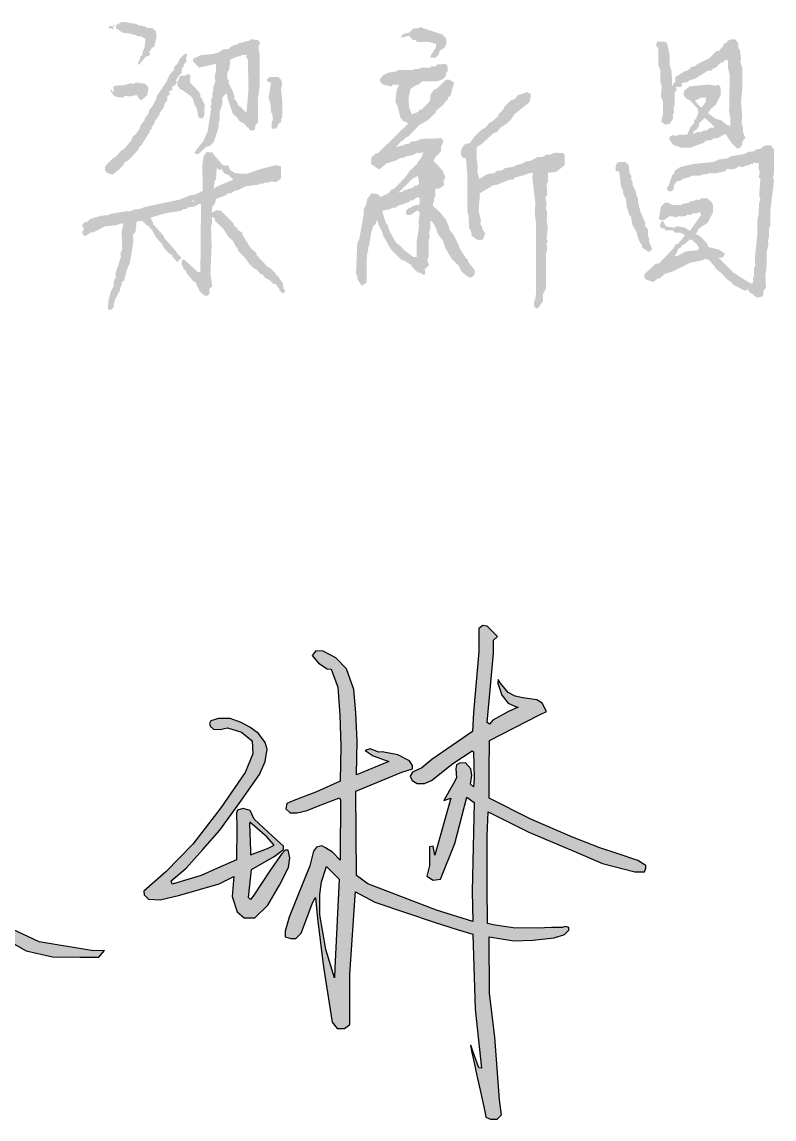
# Model space of a CAD drawing. Extents: x 72637 to 526294, y -245768 to 30884.
# Drawn here: x 133356 to 134205, y -233909 to -232671 of the extents above; entities that cross this region are included whole.
import ezdxf

# ---------------------------------------------------------------- set-up
doc = ezdxf.new("R2010")
doc.units = 0
doc.header["$LTSCALE"] = 10
doc.header["$MEASUREMENT"] = 0
doc.layers.add('00-图签签名_10', color=10, linetype='Continuous')

# ---------------------------------------------------------------- blocks, each defined once
blk = doc.blocks.new('A$C1FFA159E')
at = {"linetype": 'Continuous'}
h = blk.add_hatch(color=256, dxfattribs=at)
h.dxf.hatch_style = 1
h.paths.add_polyline_path([(-1.939, 0.987), (-1.903, 0.987), (-1.795, 0.891), (-1.795, 0.867), (-1.759, 0.831), (-1.783, 0.783), (-2.023, 0.759), (-2.167, 0.675), (-2.251, 0.663), (-2.203, 0.699), (-2.155, 0.819), (-2.131, 0.819), (-2.095, 0.855), (-2.095, 0.879), (-2.047, 0.891)], flags=16)
h.paths.add_polyline_path([(-11.755, 1.659), (-11.731, 1.659)], flags=16)
h.paths.add_polyline_path([(-11.503, 1.731), (-11.491, 1.743), (-11.467, 1.731), (-11.467, 1.707)], flags=16)
h.paths.add_polyline_path([(-7.159, 1.803), (-7.123, 1.779), (-7.123, 1.671), (-7.159, 1.647), (-7.207, 1.647), (-7.231, 1.623), (-7.255, 1.635), (-7.291, 1.599), (-7.327, 1.599), (-7.387, 1.539), (-7.387, 1.479), (-7.363, 1.455), (-7.303, 1.455), (-7.183, 1.539), (-7.159, 1.539), (-7.123, 1.503), (-7.147, 1.335), (-7.135, 1.251), (-7.183, 0.939), (-7.183, 0.651), (-7.243, 0.651), (-7.423, 0.783), (-7.495, 0.867), (-7.579, 0.927), (-7.711, 1.167), (-7.735, 1.263), (-7.771, 1.299), (-7.843, 1.527), (-7.807, 1.551), (-7.711, 1.563), (-7.651, 1.599), (-7.579, 1.599), (-7.543, 1.635), (-7.327, 1.707), (-7.303, 1.743), (-7.279, 1.731)], flags=16)
h.paths.add_polyline_path([(-7.171, 2.199), (-7.159, 2.211), (-7.135, 2.055), (-7.183, 2.019), (-7.219, 2.019), (-7.255, 1.983), (-7.447, 1.923), (-7.459, 1.899), (-7.507, 1.899), (-7.555, 1.863), (-7.267, 2.151)], flags=16)
h.paths.add_polyline_path([(-11.023, 2.343), (-11.011, 2.355), (-10.963, 2.319), (-10.927, 2.343), (-10.879, 2.259), (-10.795, 2.223), (-10.699, 2.139), (-11.011, 2.007), (-11.083, 1.959), (-11.059, 2.115), (-11.035, 2.139)], flags=16)
h.paths.add_polyline_path([(-3.163, 2.463), (-3.175, 2.475), (-3.307, 2.475), (-3.355, 2.427), (-3.367, 2.319), (-3.343, 2.295), (-3.295, 2.295), (-3.259, 2.007), (-3.223, 1.935), (-3.211, 1.839), (-3.163, 1.767), (-3.151, 1.635), (-3.103, 1.467), (-3.067, 1.419), (-3.043, 1.275), (-2.959, 1.131), (-2.935, 1.023), (-2.887, 0.915), (-2.863, 0.903), (-2.851, 0.831), (-2.719, 0.747), (-2.659, 0.807), (-2.719, 0.939), (-2.719, 1.023), (-2.743, 1.047), (-2.743, 1.179), (-2.803, 1.263), (-2.791, 1.299), (-2.887, 1.527), (-2.935, 1.719), (-2.935, 1.791), (-2.959, 1.815), (-2.983, 1.935), (-3.031, 2.019), (-3.043, 2.115), (-3.067, 2.139), (-3.055, 2.187), (-3.091, 2.259), (-3.115, 2.427)])
h.paths.add_polyline_path([(-11.167, 2.655), (-11.179, 2.667), (-11.215, 2.667), (-11.275, 2.583), (-11.299, 2.403), (-11.287, 1.923), (-11.431, 1.851), (-11.527, 1.839), (-11.731, 1.755), (-12.403, 1.611), (-12.499, 1.575), (-12.619, 1.563), (-12.679, 1.527), (-12.787, 1.527), (-13.063, 1.479), (-13.099, 1.455), (-13.243, 1.443), (-13.447, 1.383), (-13.495, 1.335), (-13.567, 1.311), (-13.603, 1.275), (-13.603, 1.239), (-13.579, 1.215), (-13.579, 1.167), (-13.603, 1.143), (-13.591, 1.083), (-13.567, 1.059), (-13.531, 1.059), (-13.447, 1.119), (-13.375, 1.131), (-13.171, 1.239), (-12.943, 1.263), (-12.859, 1.299), (-12.811, 1.287), (-12.847, 1.131), (-12.835, 0.807), (-12.871, 0.723), (-12.859, 0.663), (-12.967, 0.327), (-12.955, 0.279), (-13.003, 0.171), (-13.003, 0.087), (-13.051, -0.009), (-13.099, -0.177), (-13.111, -0.345), (-13.063, -0.369), (-13.003, -0.321), (-13.003, -0.237), (-12.979, -0.225), (-12.979, -0.177), (-12.871, 0.027), (-12.883, 0.039), (-12.847, 0.111), (-12.847, 0.171), (-12.799, 0.195), (-12.751, 0.399), (-12.691, 0.531), (-12.619, 0.951), (-12.631, 1.059), (-12.619, 1.095), (-12.583, 1.119), (-12.559, 1.335), (-12.451, 1.347), (-12.355, 1.251), (-12.307, 1.239), (-12.307, 1.203), (-12.271, 1.179), (-12.175, 1.011), (-12.091, 0.927), (-12.019, 0.807), (-11.923, 0.711), (-11.875, 0.687), (-11.875, 0.663), (-11.779, 0.555), (-11.755, 0.567), (-11.767, 0.591), (-11.743, 0.591), (-11.695, 0.639), (-11.791, 0.723), (-11.791, 0.747), (-12.031, 1.023), (-12.031, 1.047), (-12.247, 1.287), (-12.247, 1.323), (-12.295, 1.407), (-12.007, 1.491), (-11.707, 1.539), (-11.659, 1.575), (-11.599, 1.575), (-11.587, 1.599), (-11.443, 1.623), (-11.359, 1.671), (-11.323, 1.659), (-11.335, 0.363), (-11.383, 0.363), (-11.647, 0.603), (-11.695, 0.591), (-11.695, 0.495), (-11.659, 0.447), (-11.671, 0.435), (-11.611, 0.387), (-11.599, 0.339), (-11.467, 0.183), (-11.431, 0.171), (-11.347, -0.009), (-11.251, -0.093), (-11.191, -0.093), (-11.155, -0.033), (-11.167, 0.039), (-11.107, 0.087), (-11.143, 0.339), (-11.119, 0.855), (-11.131, 1.227), (-11.107, 1.323), (-11.119, 1.395), (-11.107, 1.419), (-11.071, 1.407), (-11.047, 1.335), (-10.891, 1.191), (-10.795, 1.035), (-10.711, 0.963), (-10.651, 0.843), (-10.627, 0.831), (-10.603, 0.759), (-10.471, 0.627), (-10.375, 0.495), (-10.291, 0.423), (-10.267, 0.423), (-10.183, 0.327), (-10.135, 0.315), (-10.099, 0.255), (-10.003, 0.207), (-9.931, 0.135), (-9.895, 0.135), (-9.811, 0.027), (-9.811, 0.003), (-9.739, -0.057), (-9.703, 0.015), (-9.739, 0.039), (-9.751, 0.147), (-9.859, 0.303), (-9.883, 0.303), (-9.883, 0.327), (-9.991, 0.435), (-10.039, 0.459), (-10.255, 0.687), (-10.267, 0.735), (-10.363, 0.819), (-10.531, 1.083), (-10.531, 1.119), (-10.627, 1.179), (-10.627, 1.203), (-10.687, 1.251), (-10.699, 1.299), (-10.939, 1.539), (-11.023, 1.551), (-11.119, 1.503), (-11.107, 1.611), (-11.059, 1.671), (-11.035, 1.767), (-10.843, 1.839), (-10.807, 1.875), (-10.747, 1.875), (-10.675, 1.923), (-10.615, 1.935), (-10.471, 2.007), (-10.207, 2.043), (-10.171, 2.067), (-10.135, 2.055), (-10.111, 2.079), (-10.039, 2.079), (-9.991, 2.103), (-9.895, 2.091), (-9.835, 2.115), (-9.787, 2.163), (-9.787, 2.391), (-9.883, 2.415), (-10.171, 2.343), (-10.447, 2.247), (-10.663, 2.259), (-10.759, 2.319), (-10.807, 2.415), (-10.855, 2.403), (-10.915, 2.427), (-11.119, 2.667)])
h.paths.add_polyline_path([(-0.379, 2.787), (-0.391, 2.799), (-0.511, 2.787), (-0.583, 2.727), (-0.667, 2.715), (-0.715, 2.679), (-0.823, 2.667), (-0.883, 2.631), (-1.159, 2.583), (-1.207, 2.547), (-1.375, 2.523), (-1.495, 2.475), (-1.867, 2.439), (-2.119, 2.379), (-2.227, 2.307), (-2.227, 2.271), (-2.275, 2.223), (-2.347, 2.019), (-2.383, 1.971), (-2.347, 1.911), (-2.299, 1.911), (-2.251, 1.947), (-2.239, 2.031), (-2.191, 2.103), (-2.119, 2.115), (-2.071, 2.151), (-1.939, 2.187), (-1.915, 2.211), (-1.747, 2.211), (-1.663, 2.247), (-1.615, 2.235), (-1.591, 2.259), (-1.447, 2.259), (-1.267, 2.295), (-1.219, 2.343), (-1.147, 2.331), (-1.039, 2.355), (-1.015, 2.391), (-0.907, 2.379), (-0.847, 2.415), (-0.823, 2.403), (-0.763, 2.439), (-0.727, 2.439), (-0.715, 2.463), (-0.607, 2.451), (-0.619, 2.379), (-0.595, 2.259), (-0.619, 2.187), (-0.583, 2.151), (-0.607, 1.839), (-0.583, 1.755), (-0.607, 1.695), (-0.619, 1.467), (-0.643, 1.359), (-0.643, 1.071), (-0.691, 0.615), (-0.679, 0.483), (-0.703, 0.447), (-0.703, 0.303), (-0.727, 0.231), (-0.715, 0.171), (-0.739, 0.147), (-0.775, 0.147), (-1.099, 0.351), (-1.387, 0.639), (-1.315, 0.639), (-1.279, 0.675), (-1.267, 0.723), (-1.387, 0.795), (-1.579, 0.843), (-1.615, 0.927), (-1.747, 1.059), (-1.819, 1.095), (-1.759, 1.203), (-1.591, 1.311), (-1.495, 1.503), (-1.495, 1.659), (-1.519, 1.707), (-1.603, 1.779), (-1.711, 1.779), (-1.771, 1.743), (-1.807, 1.755), (-1.891, 1.719), (-1.927, 1.731), (-1.951, 1.695), (-2.083, 1.671), (-2.107, 1.647), (-2.263, 1.647), (-2.347, 1.695), (-2.419, 1.695), (-2.491, 1.623), (-2.527, 1.419), (-2.527, 1.383), (-2.503, 1.359), (-2.431, 1.359), (-2.335, 1.431), (-2.263, 1.431), (-2.203, 1.407), (-2.167, 1.431), (-2.023, 1.431), (-1.987, 1.467), (-1.927, 1.455), (-1.879, 1.491), (-1.795, 1.491), (-1.759, 1.515), (-1.735, 1.503), (-1.723, 1.455), (-1.927, 1.167), (-1.963, 1.167), (-2.023, 1.215), (-2.155, 1.239), (-2.203, 1.239), (-2.227, 1.215), (-2.395, 1.239), (-2.455, 1.347), (-2.491, 1.323), (-2.515, 1.251), (-2.479, 1.203), (-2.431, 1.203), (-2.407, 1.167), (-2.263, 1.167), (-2.227, 1.119), (-2.119, 1.119), (-2.047, 1.083), (-2.035, 1.059), (-2.167, 0.903), (-2.203, 0.903), (-2.251, 0.819), (-2.527, 0.531), (-2.599, 0.519), (-2.815, 0.315), (-2.803, 0.243), (-2.779, 0.219), (-2.635, 0.171), (-2.551, 0.243), (-2.515, 0.243), (-2.419, 0.327), (-2.263, 0.375), (-1.927, 0.543), (-1.687, 0.591), (-1.663, 0.615), (-1.579, 0.603), (-1.459, 0.471), (-1.447, 0.435), (-1.327, 0.339), (-1.195, 0.195), (-1.171, 0.195), (-1.087, 0.111), (-0.883, 0.003), (-0.859, 0.003), (-0.835, 0.039), (-0.775, -0.045), (-0.727, -0.057), (-0.703, -0.093), (-0.631, -0.129), (-0.547, -0.105), (-0.523, -0.069), (-0.523, 0.003), (-0.475, 0.063), (-0.487, 0.279), (-0.463, 0.495), (-0.463, 0.735), (-0.427, 0.915), (-0.439, 0.951), (-0.415, 1.059), (-0.415, 1.191), (-0.391, 1.263), (-0.391, 1.539), (-0.319, 2.127), (-0.343, 2.175), (-0.319, 2.259), (-0.319, 2.715)])
h.paths.add_polyline_path([(-1.663, 3.315), (-1.639, 3.315), (-1.471, 3.159), (-1.471, 3.135), (-1.555, 3.135), (-1.603, 3.087), (-1.687, 3.075), (-1.711, 3.051), (-1.795, 3.051), (-1.867, 3.015), (-1.867, 3.063), (-1.807, 3.099), (-1.759, 3.171), (-1.759, 3.219)], flags=16)
h.paths.add_polyline_path([(-1.723, 3.711), (-1.627, 3.711), (-1.627, 3.639), (-1.699, 3.531), (-1.735, 3.531), (-1.843, 3.651)], flags=16)
h.paths.add_polyline_path([(-5.035, 3.807), (-5.047, 3.819), (-5.239, 3.759), (-5.311, 3.675), (-5.371, 3.663), (-5.503, 3.531), (-5.503, 3.507), (-5.611, 3.387), (-5.611, 3.363), (-5.743, 3.243), (-5.767, 3.243), (-5.863, 3.135), (-5.947, 3.087), (-6.079, 2.955), (-6.163, 2.835), (-6.247, 2.823), (-6.295, 2.775), (-6.331, 2.691), (-6.331, 2.607), (-6.295, 2.559), (-6.235, 2.547), (-6.211, 2.235), (-6.211, 1.539), (-6.187, 1.443), (-6.175, 1.203), (-6.139, 1.155), (-6.127, 1.059), (-6.007, 0.975), (-5.911, 0.987), (-5.863, 1.107), (-5.923, 1.191), (-5.923, 1.227), (-5.959, 1.287), (-5.947, 1.347), (-5.995, 1.539), (-5.971, 1.791), (-5.971, 1.875), (-5.707, 2.031), (-5.659, 2.031), (-5.395, 2.139), (-5.335, 2.139), (-5.299, 2.175), (-5.131, 2.223), (-5.119, 2.211), (-5.095, 2.235), (-4.975, 2.271), (-4.951, 2.259), (-4.963, 2.175), (-4.903, 1.695), (-4.915, 1.491), (-4.891, 1.299), (-4.891, -0.045), (-4.903, -0.153), (-4.927, -0.201), (-4.927, -0.297), (-4.891, -0.333), (-4.855, -0.333), (-4.759, -0.201), (-4.759, -0.069), (-4.699, 0.051), (-4.699, 0.711), (-4.675, 0.795), (-4.687, 0.915), (-4.663, 0.939), (-4.687, 1.011), (-4.663, 1.239), (-4.687, 1.323), (-4.675, 1.491), (-4.699, 1.587), (-4.687, 1.695), (-4.711, 1.791), (-4.675, 1.839), (-4.687, 2.055), (-4.663, 2.091), (-4.663, 2.271), (-4.507, 2.283), (-4.339, 2.415), (-4.339, 2.607), (-4.363, 2.643), (-4.531, 2.655), (-4.615, 2.619), (-4.687, 2.619), (-4.771, 2.571), (-4.867, 2.571), (-4.987, 2.499), (-5.083, 2.487), (-5.167, 2.439), (-5.275, 2.415), (-5.299, 2.391), (-5.491, 2.355), (-5.563, 2.307), (-5.635, 2.307), (-5.695, 2.259), (-5.815, 2.247), (-5.983, 2.151), (-6.019, 2.295), (-6.007, 2.379), (-6.031, 2.547), (-6.031, 2.763), (-5.947, 2.811), (-5.707, 3.027), (-5.635, 3.051), (-5.587, 3.123), (-5.443, 3.219), (-5.371, 3.291), (-5.311, 3.387), (-5.011, 3.627), (-4.987, 3.771)])
h.paths.add_polyline_path([(-12.499, 3.987), (-12.511, 3.999), (-12.583, 3.999), (-12.619, 3.975), (-12.679, 3.987), (-12.787, 3.951), (-12.979, 3.939), (-13.015, 3.903), (-12.991, 3.843), (-13.015, 3.819), (-13.039, 3.867), (-13.063, 3.843), (-13.003, 3.759), (-12.943, 3.723), (-12.823, 3.711), (-12.775, 3.747), (-12.703, 3.735), (-12.559, 3.759), (-12.499, 3.675), (-12.463, 3.663), (-12.355, 3.759), (-12.331, 3.891), (-12.367, 3.951), (-12.415, 3.987)], flags=17)
h.paths.add_polyline_path([(-9.823, 4.095), (-9.835, 4.107), (-10.003, 4.107), (-10.063, 4.059), (-10.051, 4.023), (-9.979, 3.999), (-10.027, 3.711), (-9.991, 3.603), (-9.979, 3.435), (-9.955, 3.411), (-9.943, 3.291), (-9.967, 3.231), (-9.967, 3.135), (-9.943, 3.111), (-9.871, 3.123), (-9.835, 3.207), (-9.775, 3.255), (-9.787, 3.291), (-9.763, 3.339), (-9.763, 3.663), (-9.787, 3.867), (-9.763, 3.987), (-9.775, 4.035)])
h.paths.add_polyline_path([(-11.551, 4.155), (-11.563, 4.167), (-11.635, 4.131), (-11.719, 4.131), (-11.779, 4.011), (-11.779, 3.951), (-11.719, 3.867), (-11.695, 3.867), (-11.527, 3.747), (-11.479, 3.687), (-11.443, 3.567), (-11.407, 3.519), (-11.371, 3.339), (-11.347, 3.315), (-11.287, 3.315), (-11.263, 3.363), (-11.251, 3.579), (-11.299, 3.663), (-11.299, 3.699), (-11.335, 3.723), (-11.335, 3.771), (-11.371, 3.831), (-11.539, 4.011), (-11.527, 4.131)])
h.paths.add_polyline_path([(-6.619, 4.347), (-6.631, 4.359), (-6.787, 4.347), (-6.823, 4.311), (-6.907, 4.311), (-6.919, 4.287), (-7.087, 4.287), (-7.135, 4.263), (-7.219, 4.263), (-7.255, 4.239), (-7.543, 4.239), (-7.567, 4.215), (-7.723, 4.191), (-7.843, 4.131), (-7.855, 4.095), (-7.891, 4.071), (-7.879, 4.011), (-7.831, 3.963), (-7.687, 3.927), (-7.663, 3.927), (-7.639, 3.963), (-7.519, 3.963), (-7.567, 3.843), (-7.591, 3.639), (-7.555, 3.567), (-7.495, 3.327), (-7.447, 3.267), (-7.363, 3.231), (-7.351, 3.207), (-7.927, 2.643), (-7.963, 2.643), (-8.047, 2.571), (-8.059, 2.439), (-7.903, 2.331), (-7.759, 2.451), (-7.591, 2.499), (-7.483, 2.559), (-7.447, 2.547), (-7.423, 2.571), (-7.231, 2.619), (-7.171, 2.655), (-7.111, 2.643), (-7.051, 2.667), (-7.099, 2.547), (-7.171, 2.463), (-7.171, 2.439), (-7.315, 2.307), (-7.387, 2.199), (-7.603, 1.971), (-7.663, 1.947), (-7.723, 1.875), (-7.879, 1.803), (-7.939, 1.863), (-8.047, 1.875), (-8.131, 1.767), (-8.155, 1.647), (-8.203, 1.563), (-8.203, 1.443), (-8.287, 0.987), (-8.323, 0.915), (-8.347, 0.327), (-8.323, 0.303), (-8.323, 0.231), (-8.239, 0.099), (-8.143, 0.159), (-8.143, 0.567), (-8.131, 0.735), (-8.107, 0.759), (-8.119, 0.819), (-8.095, 0.879), (-8.047, 1.155), (-8.011, 1.251), (-7.963, 1.287), (-7.951, 1.347), (-7.927, 1.347), (-7.915, 1.275), (-7.831, 1.107), (-7.831, 1.071), (-7.675, 0.795), (-7.471, 0.591), (-7.435, 0.591), (-7.279, 0.495), (-7.279, 0.471), (-7.159, 0.351), (-7.111, 0.351), (-7.075, 0.315), (-7.039, 0.315), (-7.015, 0.339), (-7.027, 0.423), (-6.943, 0.495), (-6.979, 0.591), (-6.955, 0.651), (-6.955, 0.975), (-6.931, 1.047), (-6.943, 1.107), (-6.919, 1.215), (-6.919, 1.335), (-6.895, 1.347), (-6.811, 1.203), (-6.775, 1.095), (-6.679, 0.963), (-6.631, 0.819), (-6.499, 0.603), (-6.367, 0.471), (-6.331, 0.387), (-6.259, 0.315), (-6.163, 0.255), (-6.115, 0.267), (-6.067, 0.315), (-6.067, 0.399), (-6.199, 0.567), (-6.199, 0.603), (-6.223, 0.615), (-6.367, 0.831), (-6.367, 0.867), (-6.475, 1.083), (-6.547, 1.167), (-6.571, 1.263), (-6.631, 1.383), (-6.727, 1.503), (-6.871, 1.635), (-6.871, 1.695), (-6.847, 1.707), (-6.847, 1.779), (-6.823, 1.827), (-6.823, 1.959), (-6.739, 1.971), (-6.655, 2.031), (-6.667, 2.103), (-6.631, 2.187), (-6.691, 2.319), (-6.859, 2.499), (-6.823, 2.571), (-6.715, 2.679), (-6.715, 2.763), (-6.679, 2.847), (-6.679, 2.895), (-6.703, 2.931), (-7.087, 2.919), (-7.219, 2.871), (-7.279, 2.871), (-7.339, 2.823), (-7.399, 2.823), (-7.423, 2.799), (-7.579, 2.763), (-7.471, 2.883), (-7.447, 2.883), (-7.375, 2.955), (-7.351, 2.955), (-7.135, 3.183), (-6.967, 3.279), (-6.811, 3.435), (-6.811, 3.459), (-6.679, 3.567), (-6.583, 3.687), (-6.583, 3.711), (-6.535, 3.747), (-6.463, 3.999), (-6.559, 4.059), (-6.619, 4.059), (-6.787, 3.891), (-6.859, 3.855), (-6.919, 3.759), (-6.919, 3.687), (-6.943, 3.627), (-7.087, 3.483), (-7.123, 3.483), (-7.159, 3.435), (-7.279, 3.387), (-7.327, 3.531), (-7.339, 3.687), (-7.303, 3.879), (-7.171, 3.963), (-7.159, 3.951), (-7.075, 4.023), (-6.787, 4.023), (-6.667, 4.071), (-6.619, 4.131), (-6.619, 4.179), (-6.583, 4.227), (-6.595, 4.335)])
h.paths.add_polyline_path([(-10.543, 4.527), (-10.447, 4.527), (-10.459, 4.491), (-10.423, 4.443), (-10.411, 3.867), (-10.447, 3.447), (-10.471, 3.435), (-10.555, 3.531), (-10.603, 3.555), (-10.639, 3.639), (-10.687, 3.687), (-10.675, 3.711), (-10.711, 3.831), (-10.795, 3.999), (-10.783, 4.035), (-10.819, 4.071), (-10.819, 4.191), (-10.783, 4.251), (-10.759, 4.443), (-10.615, 4.503), (-10.567, 4.503)], flags=16)
h.paths.add_polyline_path([(-11.587, 4.539), (-11.599, 4.551), (-11.635, 4.551), (-11.731, 4.455), (-11.767, 4.371), (-11.839, 4.299), (-11.839, 4.251), (-11.923, 4.155), (-11.983, 4.023), (-12.175, 3.735), (-12.175, 3.699), (-12.259, 3.543), (-12.319, 3.471), (-12.331, 3.411), (-12.403, 3.315), (-12.403, 3.279), (-12.475, 3.195), (-12.511, 3.099), (-12.571, 3.015), (-12.631, 2.967), (-12.667, 2.883), (-12.799, 2.727), (-12.847, 2.703), (-12.967, 2.571), (-13.015, 2.547), (-13.135, 2.427), (-13.171, 2.367), (-13.159, 2.307), (-13.111, 2.259), (-13.015, 2.235), (-12.871, 2.355), (-12.799, 2.427), (-12.799, 2.463), (-12.715, 2.511), (-12.523, 2.715), (-12.511, 2.763), (-12.475, 2.787), (-12.295, 3.075), (-12.307, 3.087), (-12.271, 3.111), (-12.271, 3.147), (-12.223, 3.207), (-12.211, 3.255), (-12.115, 3.387), (-12.115, 3.423), (-12.055, 3.495), (-12.019, 3.567), (-12.031, 3.579), (-11.971, 3.663), (-11.971, 3.735), (-11.923, 3.771), (-11.935, 3.831), (-11.863, 3.867), (-11.887, 3.891), (-11.863, 3.939), (-11.827, 3.939), (-11.791, 3.999), (-11.803, 4.047), (-11.731, 4.155), (-11.695, 4.179), (-11.695, 4.263), (-11.647, 4.323), (-11.659, 4.347), (-11.599, 4.407), (-11.611, 4.467)])
h.paths.add_polyline_path([(-1.051, 4.815), (-1.063, 4.827), (-1.147, 4.827), (-1.207, 4.803), (-1.243, 4.755), (-1.279, 4.755), (-1.303, 4.695), (-1.387, 4.599), (-1.423, 4.611), (-1.567, 4.467), (-1.807, 4.347), (-1.843, 4.311), (-1.903, 4.299), (-1.987, 4.227), (-2.023, 4.227), (-2.215, 4.107), (-2.215, 4.011), (-2.251, 3.987), (-2.275, 3.915), (-2.287, 4.215), (-2.323, 4.335), (-2.323, 4.527), (-2.371, 4.743), (-2.395, 4.779), (-2.563, 4.791), (-2.587, 4.719), (-2.539, 4.647), (-2.539, 4.323), (-2.503, 4.239), (-2.503, 4.011), (-2.479, 3.927), (-2.491, 3.735), (-2.455, 3.639), (-2.455, 3.387), (-2.491, 3.243), (-2.455, 3.231), (-2.431, 3.195), (-2.323, 3.207), (-2.263, 3.303), (-2.263, 3.387), (-2.239, 3.423), (-2.251, 3.531), (-2.227, 3.555), (-2.227, 3.819), (-2.191, 3.855), (-2.203, 3.915), (-2.107, 3.915), (-2.083, 3.951), (-2.095, 3.987), (-1.975, 4.011), (-1.939, 4.047), (-1.843, 4.071), (-1.591, 4.227), (-1.531, 4.227), (-1.483, 4.275), (-1.435, 4.287), (-1.363, 4.371), (-1.315, 4.383), (-1.243, 4.443), (-1.207, 4.419), (-1.207, 4.287), (-1.171, 4.143), (-1.183, 3.447), (-1.159, 3.315), (-1.159, 3.171), (-1.219, 3.183), (-1.339, 3.279), (-1.435, 3.303), (-1.591, 3.411), (-1.531, 3.495), (-1.435, 3.579), (-1.339, 3.771), (-1.351, 3.915), (-1.399, 3.963), (-1.423, 3.939), (-1.591, 3.963), (-1.939, 3.927), (-2.047, 3.843), (-2.059, 3.759), (-1.999, 3.687), (-1.939, 3.663), (-1.795, 3.507), (-1.771, 3.423), (-1.819, 3.303), (-1.855, 3.267), (-1.855, 3.219), (-1.927, 3.147), (-1.987, 3.003), (-2.155, 3.003), (-2.179, 2.979), (-2.275, 2.991), (-2.335, 2.943), (-2.323, 2.895), (-2.251, 2.799), (-2.095, 2.751), (-1.927, 2.751), (-1.663, 2.847), (-1.639, 2.883), (-1.519, 2.895), (-1.483, 2.931), (-1.411, 2.931), (-1.255, 3.015), (-1.123, 2.823), (-1.039, 2.739), (-0.991, 2.739), (-0.943, 2.787), (-0.919, 2.883), (-0.871, 2.931), (-0.919, 3.063), (-0.919, 3.147), (-0.943, 3.207), (-0.931, 3.351), (-0.955, 3.639), (-0.931, 3.867), (-0.931, 4.287), (-0.967, 4.395), (-0.955, 4.467), (-0.979, 4.635), (-1.003, 4.659), (-1.003, 4.743)])
h.paths.add_polyline_path([(-10.327, 4.827), (-10.351, 4.839), (-10.399, 4.803), (-10.603, 4.755), (-10.627, 4.731), (-10.723, 4.707), (-10.795, 4.647), (-10.903, 4.635), (-11.011, 4.563), (-11.035, 4.575), (-11.071, 4.551), (-11.323, 4.527), (-11.479, 4.455), (-11.479, 4.407), (-11.359, 4.287), (-11.035, 4.359), (-11.035, 4.227), (-11.059, 4.119), (-11.047, 4.023), (-11.095, 3.891), (-11.083, 3.867), (-11.107, 3.795), (-11.107, 3.711), (-11.131, 3.675), (-11.119, 3.579), (-11.143, 3.555), (-11.131, 3.495), (-11.191, 3.075), (-11.275, 2.883), (-11.443, 2.667), (-11.431, 2.631), (-11.371, 2.631), (-11.227, 2.763), (-11.143, 2.787), (-11.071, 2.871), (-10.987, 3.135), (-10.987, 3.243), (-10.963, 3.267), (-10.963, 3.447), (-10.915, 3.579), (-10.915, 3.711), (-10.831, 3.795), (-10.807, 3.675), (-10.711, 3.399), (-10.615, 3.315), (-10.615, 3.291), (-10.543, 3.231), (-10.519, 3.231), (-10.363, 3.075), (-10.291, 3.087), (-10.279, 3.183), (-10.231, 3.231), (-10.231, 3.663), (-10.195, 3.963), (-10.195, 4.539), (-10.219, 4.623), (-10.219, 4.707), (-10.195, 4.731), (-10.195, 4.779), (-10.231, 4.815)])
h.paths.add_polyline_path([(-12.151, 4.911), (-12.163, 4.923), (-12.163, 4.899)])
h.paths.add_polyline_path([(-7.087, 5.055), (-7.099, 5.067), (-7.159, 5.043), (-7.243, 5.043), (-7.327, 4.959), (-7.435, 4.935), (-7.483, 4.887), (-7.471, 4.863), (-7.327, 4.899), (-7.255, 4.815), (-7.207, 4.815), (-7.171, 4.779), (-6.943, 4.779), (-6.811, 4.743), (-6.811, 4.683), (-6.907, 4.527), (-6.919, 4.479), (-6.823, 4.479), (-6.763, 4.527), (-6.739, 4.611), (-6.631, 4.683), (-6.607, 4.779), (-6.619, 4.851), (-6.691, 4.923)])
h.paths.add_polyline_path([(-13.039, 5.079), (-13.063, 5.091), (-13.099, 5.067), (-13.099, 5.043), (-13.051, 5.043), (-13.015, 5.019), (-13.003, 5.067)])
h.paths.add_polyline_path([(-12.979, 5.103), (-12.991, 5.115), (-13.015, 5.091), (-13.003, 5.067)])
h.paths.add_polyline_path([(-12.751, 5.151), (-12.763, 5.163), (-12.847, 5.163), (-12.955, 5.103), (-12.955, 5.043), (-12.835, 4.959), (-12.655, 4.935), (-12.619, 4.911), (-12.595, 4.923), (-12.535, 4.887), (-12.475, 4.887), (-12.391, 4.839), (-12.403, 4.695), (-12.451, 4.551), (-12.439, 4.539), (-12.487, 4.503), (-12.487, 4.467), (-12.535, 4.371), (-12.523, 4.335), (-12.379, 4.503), (-12.343, 4.503), (-12.295, 4.539), (-12.319, 4.587), (-12.259, 4.671), (-12.223, 4.683), (-12.175, 4.887), (-12.187, 4.983), (-12.247, 5.043), (-12.379, 5.055), (-12.403, 5.079), (-12.535, 5.103), (-12.559, 5.127)])
blk = doc.blocks.new('gl')
h = blk.add_hatch(color=256)
h.dxf.hatch_style = 1
h.paths.add_polyline_path([(-0.9, -1.5), (10.1, -8.2), (29.3, -8.2), (52.3, 7.7), (103.4, 36.9), (154.9, 61.3), (219.1, 91.6), (156.7, 9.2), (121, -38), (94.3, -91.7), (53.4, -191.1), (38.7, -226.8), (1.1, -256.7), (-5.6, -262.1), (-5.6, -268.8), (0.6, -271.5), (8.1, -271.5), (29, -254.8), (76.2, -224.4), (168.9, -169.6), (199, -158.3), (196.6, -258.1), (193.3, -333.8), (201.6, -341.3), (209, -341.3), (212.8, -332.4), (210.9, -295.8), (212.8, -258.6), (212.8, -152.5), (228.3, -143.4), (261.4, -131.4), (278.8, -127.2), (285.3, -126.7), (288.7, -122.7), (285, -115.3), (277.8, -112.7), (270.7, -113.7), (258.8, -116.9), (213.4, -135.2), (216.9, 19.3), (214, 42.8), (211, 47.7), (205.4, 49.8), (201.7, 49.8), (227.4, 79.4), (247.3, 95.1), (270, 112.9), (284.7, 120), (290, 122.6), (287.2, 128.4), (280.1, 133.1), (273.5, 133.1), (266.7, 127.9), (237.2, 112.5), (200.6, 96.7), (129.8, 64.9), (93, 46.5), (58.6, 26.8), (39.5, 15.3), (29.1, 9), (18.2, 3.6), (10.3, 1.5), (4.1, 2.2), (0, 0)])
h.paths.add_polyline_path([(108.4, -140.6), (112.4, -147.8), (120.3, -149.9), (125.9, -149.1), (145.4, -137.9), (166.6, -128.1), (169.2, -123.3), (164.4, -117.3), (158.5, -115.3), (135.2, -123.9), (118.1, -135.1), (113.8, -137.9)], flags=0)
h.paths.add_polyline_path([(118.9, -91.9), (124.7, -95.3), (133.3, -95.3), (140.8, -89.2), (147, -86.6), (150.2, -86.6), (145.2, -98.2), (141.5, -106.9), (144.5, -108.2), (156.6, -102.2), (161.1, -94.6), (169.9, -79.7), (160.6, -71.5), (139.6, -74.5), (120.4, -85.1)], flags=0)
h.paths.add_polyline_path([(200.8, 46.4), (188.9, 30.9), (155.8, -12.4), (137.5, -40.9), (121.1, -71.1), (78, -176.7), (59.8, -215.8), (104.1, -189.1), (155.8, -161.9), (198.6, -141.5), (199.4, -51.1), (199.9, 8.7), (200.5, 41.6), (200.5, 46)], flags=16)
h = blk.add_hatch(color=256)
h.dxf.hatch_style = 1
h.paths.add_polyline_path([(718.2, -146.8), (729.5, -158), (731.6, -160.2), (727.2, -256.1), (726.7, -266.4), (717.3, -235.9), (710.8, -198.5), (710.8, -176.9), (712.7, -163.2)], flags=16)
h.paths.add_polyline_path([(675.6, -78.9), (674.4, -84.5), (679, -88.8), (686.5, -88.8), (697.2, -86.6), (709.5, -81.6), (732.1, -72.7), (733.2, -75.5), (732.9, -135.6), (732.9, -139.9), (724.4, -131.4), (717.1, -126.5), (712.9, -124.5), (707.2, -125.8), (704.2, -130.1), (700, -145.8), (685.9, -181.3), (678.1, -201.2), (673.8, -216.2), (673.8, -222.1), (679.6, -224), (685.2, -224), (690.8, -218.3), (695.8, -205.1), (703.1, -185.7), (706.2, -180.1), (708.4, -202.7), (714.2, -249), (715.8, -261.6), (724, -313.9), (729.6, -320.9), (737.3, -320.9), (743.2, -316.3), (743.2, -262.8), (749, -177.8), (749.3, -174), (769.9, -185), (804, -196.4), (833.9, -206.4), (859.5, -214.8), (875.5, -219.3), (877.9, -299.9), (884.7, -363.5), (881.9, -363), (875.5, -345.2), (873.1, -338.7), (872.9, -339.1), (874.5, -346.7), (876.5, -355.8), (879.8, -371.3), (884, -390.4), (888.3, -410.1), (889.5, -416), (894.6, -418.1), (901.7, -418.1), (906.4, -413.4), (904.1, -397.4), (899.1, -330), (893.2, -282.9), (892.9, -222.4), (919.4, -226.6), (939.8, -226), (963, -223.4), (974.1, -219.8), (978.6, -215), (978.6, -212.1), (975.1, -211.1), (971.4, -212.1), (959.9, -212.1), (945.1, -212.9), (918.8, -212.5), (899.3, -209.7), (891.3, -207.8), (890.9, -167.3), (890.9, -113.6), (892, -87.8), (935.8, -109.7), (984.1, -130.3), (1015, -143.4), (1049.5, -152.2), (1060, -152.2), (1061.5, -148.3), (1061.5, -145.6), (1058.7, -143.8), (1052.9, -140.2), (1031.7, -133), (1012, -126.4), (982.5, -115.1), (937.9, -95.7), (892.9, -73.2), (892.9, -43.9), (893.5, -11.2), (947.1, 16.4), (954.6, 19.8), (950, 29.1), (944.4, 32.5), (929.1, 34.5), (921.1, 36.5), (913.5, 40.5), (904.8, 50.9), (902.5, 54.4), (902.3, 50.3), (906.6, 37.5), (913.5, 28.9), (921.4, 25.4), (924.3, 24.7), (913.7, 19.9), (896.8, 10.8), (893.3, 6.5), (891, 8.2), (894.2, 43.4), (897.5, 82.7), (897.8, 96.6), (901.8, 100.7), (891, 111.7), (886.1, 112.5), (882, 109.1), (881.9, 84.6), (876.1, 19), (875, -1.4), (831.3, -31.6), (820.7, -40.5), (810.7, -45.3), (808.2, -49.6), (810.3, -54.2), (815.4, -57.3), (823.3, -57.4), (831, -54.1), (854.1, -35.9), (874.6, -22.4), (876, -23.4), (876.7, -52.1), (876.3, -61.1), (872.8, -58.1), (874.4, -48.5), (873.2, -41.7), (867.4, -35.2), (861.5, -35.5), (857.7, -37.5), (857.2, -41.8), (857.8, -51.3), (854.8, -57.4), (844.3, -75.6), (851.6, -73.1), (834.5, -134.4), (832.7, -124.9), (828.8, -125.4), (828.8, -145.4), (826.1, -157.1), (832.7, -161.2), (840.7, -160.3), (856, -121.9), (868.8, -72.1), (876.9, -77.7), (874.6, -173.5), (875.6, -205.9), (836.5, -193.5), (762.5, -165.3), (750.5, -156.3), (749.6, -65.7), (799, -45.1), (810.5, -41.6), (810.5, -38.2), (807.3, -33.1), (794.7, -26.5), (777.9, -23.5), (774.2, -23.7), (765.2, -20.3), (759.5, -22), (768.2, -27.7), (785.1, -33.7), (750.3, -48), (750.9, -11.7), (749.5, 18.4), (747.6, 43.7), (739.7, 66), (728.3, 77.7), (714.4, 84.8), (706.5, 85.2), (702.7, 80.1), (709.5, 71.9), (718.9, 66), (723, 65.3), (730.4, 46.3), (732.4, 16), (733.6, -17.4), (732.7, -54.9), (707.3, -66.3), (684.7, -75.1)])
h = blk.add_hatch(color=256)
h.dxf.hatch_style = 1
h.paths.add_polyline_path([(246.1, -83.7), (239.2, -76.8), (230.6, -72.9), (222.7, -76.4), (222.7, -81.6), (229.8, -91.2), (234.7, -107.4), (244.3, -118.4), (255, -118.4), (258.8, -116.9), (257.5, -107.7), (258.6, -89.9), (264.8, -59.5), (275.5, -30.5), (289.7, -4), (297.7, 9.2), (301.4, -69), (298.8, -106.6), (293.1, -142.1), (274.3, -199.3), (252.8, -243.4), (242.9, -263.7), (239.3, -257.4), (239.3, -248.3), (236.3, -248.3), (229.1, -265.8), (224.1, -279.6), (226.7, -286.5), (232.8, -288.2), (240.9, -286.9), (262.6, -258.8), (281.8, -222.9), (291.8, -196.1), (302.7, -163.5), (335.1, -193.8), (360.8, -217.9), (395.2, -237.2), (423.3, -243.7), (453, -244), (473.2, -244), (479.3, -236.9), (467.4, -237.2), (409, -227.7), (380.7, -214.4), (346.9, -184.3), (322, -160.1), (339, -138.5), (359.1, -91.8), (372.4, -62.5), (372.4, -43.7), (364.3, -36.2), (356.1, -36.2), (352.7, -40.4), (355.6, -46.1), (347.1, -77.8), (334.2, -107.2), (322.7, -133.3), (307.9, -152), (315, -114.5), (316.9, -96.4), (317.7, -38.6), (314.5, 11.3), (307.7, 28.4), (297.6, 33.8), (292.5, 32.2), (283.8, 18.5), (265.2, -17.7), (251.4, -53.7), (247.1, -68.7)])
h = blk.add_hatch(color=256)
h.dxf.hatch_style = 1
h.paths.add_polyline_path([(593.7, 9.9), (592.2, 7.1), (593.4, 3.8), (596.7, 0.9), (603.9, 0.6), (611.6, 2.3), (626.7, -2.2), (638, -11.7), (638.9, -25.4), (630.5, -45.7), (604.5, -83.7), (574.5, -122.8), (545.5, -152.2), (521.7, -173.3), (522, -177.1), (526.7, -181.6), (539.3, -182.3), (560.4, -177.6), (602.8, -165.4), (618.6, -157.5), (616.6, -179), (621.9, -195.4), (629.4, -201.8), (641.2, -201.8), (654.9, -188.3), (667.4, -166.7), (677.2, -147.7), (678.7, -137.3), (676.7, -129.2), (673.8, -129.2), (669.6, -133.5), (657.1, -151.4), (639.3, -178.6), (636.3, -182), (634.1, -180.1), (637.5, -149.8), (661.7, -135.9), (671.7, -128.5), (671.7, -124.7), (655.5, -109.8), (640.2, -95.6), (636, -86.5), (628.5, -84.4), (622.3, -86), (621.2, -89.4), (621.6, -104.2), (621.4, -139.4), (601, -148.5), (583.4, -156.3), (558.1, -163.7), (552.1, -165.5), (551.1, -161.9), (567.3, -148.5), (585, -128.5), (603.4, -107.7), (625, -77.9), (646, -47.7), (652.2, -33.7), (654.4, -20.5), (652.3, -13.4), (644.9, -3.7), (635.5, 3.3), (626.3, 8.2), (614.5, 12.3), (607.6, 12.3), (601.9, 12.3)])
h.paths.add_polyline_path([(635.2, -100.4), (636.3, -129.8), (636.5, -134.2), (654.7, -127.2), (661.9, -123.8), (654, -114.8), (635.8, -99)], flags=16)
h = blk.add_hatch(color=256)
h.dxf.hatch_style = 1
h.paths.add_polyline_path([(118.9, -91.9), (124.7, -95.3), (133.3, -95.3), (140.8, -89.2), (147, -86.6), (150.2, -86.6), (145.2, -98.2), (141.5, -106.9), (144.5, -108.2), (156.6, -102.2), (161.1, -94.6), (169.9, -79.7), (160.6, -71.5), (139.6, -74.5), (120.4, -85.1)])
h = blk.add_hatch(color=256)
h.dxf.hatch_style = 1
h.paths.add_polyline_path([(108.4, -140.6), (112.4, -147.8), (120.3, -149.9), (125.9, -149.1), (145.4, -137.9), (166.6, -128.1), (169.2, -123.3), (164.4, -117.3), (158.5, -115.3), (135.2, -123.9), (118.1, -135.1), (113.8, -137.9)])
for points in [[(-0.9, -1.5), (10.1, -8.2), (29.3, -8.2), (52.3, 7.7), (103.4, 36.9), (154.9, 61.3), (219.1, 91.6), (156.7, 9.2), (121, -38), (94.3, -91.7), (53.4, -191.1), (38.7, -226.8), (1.1, -256.7), (-5.6, -262.1), (-5.6, -268.8), (0.6, -271.5), (8.1, -271.5), (29, -254.8), (76.2, -224.4), (168.9, -169.6), (199, -158.3), (196.6, -258.1), (193.3, -333.8), (201.6, -341.3), (209, -341.3), (212.8, -332.4), (210.9, -295.8), (212.8, -258.6), (212.8, -152.5), (228.3, -143.4), (261.4, -131.4), (278.8, -127.2), (285.3, -126.7), (288.7, -122.7), (285, -115.3), (277.8, -112.7), (270.7, -113.7), (258.8, -116.9), (213.4, -135.2), (216.9, 19.3), (214, 42.8), (211, 47.7), (205.4, 49.8), (201.7, 49.8), (227.4, 79.4), (247.3, 95.1), (270, 112.9), (284.7, 120), (290, 122.6), (287.2, 128.4), (280.1, 133.1), (273.5, 133.1), (266.7, 127.9), (237.2, 112.5), (200.6, 96.7), (129.8, 64.9), (93, 46.5), (58.6, 26.8), (39.5, 15.3), (29.1, 9), (18.2, 3.6), (10.3, 1.5), (4.1, 2.2), (0, 0), (-0.9, -1.5)], [(675.6, -78.9), (674.4, -84.5), (679, -88.8), (686.5, -88.8), (697.2, -86.6), (709.5, -81.6), (732.1, -72.7), (733.2, -75.5), (732.9, -135.6), (732.9, -135.6), (732.9, -139.9), (724.4, -131.4), (717.1, -126.5), (712.9, -124.5), (707.2, -125.8), (704.2, -130.1), (700, -145.8), (685.9, -181.3), (678.1, -201.2), (673.8, -216.2), (673.8, -222.1), (679.6, -224), (685.2, -224), (690.8, -218.3), (695.8, -205.1), (703.1, -185.7), (706.2, -180.1), (708.4, -202.7), (714.2, -249), (715.8, -261.6), (724, -313.9), (729.6, -320.9), (737.3, -320.9), (743.2, -316.3), (743.2, -262.8), (749, -177.8), (749.3, -174), (769.9, -185), (804, -196.4), (833.9, -206.4), (859.5, -214.8), (875.5, -219.3), (877.9, -299.9), (884.7, -363.5), (884.7, -363.5), (881.9, -363), (875.5, -345.2), (873.1, -338.7), (873.1, -338.7), (872.9, -339.1), (874.5, -346.7), (876.5, -355.8), (879.8, -371.3), (884, -390.4), (888.3, -410.1), (889.5, -416), (894.6, -418.1), (901.7, -418.1), (906.4, -413.4), (904.1, -397.4), (899.1, -330), (893.2, -282.9), (892.9, -222.4), (919.4, -226.6), (939.8, -226), (963, -223.4), (974.1, -219.8), (978.6, -215), (978.6, -212.1), (975.1, -211.1), (971.4, -212.1), (959.9, -212.1), (945.1, -212.9), (918.8, -212.5), (899.3, -209.7), (891.3, -207.8), (890.9, -167.3), (890.9, -113.6), (892, -87.8), (935.8, -109.7), (984.1, -130.3), (1015, -143.4), (1049.5, -152.2), (1060, -152.2), (1061.5, -148.3), (1061.5, -145.6), (1058.7, -143.8), (1052.9, -140.2), (1031.7, -133), (1012, -126.4), (982.5, -115.1), (937.9, -95.7), (892.9, -73.2), (892.9, -43.9), (893.5, -11.2), (947.1, 16.4), (954.6, 19.8), (950, 29.1), (944.4, 32.5), (929.1, 34.5), (921.1, 36.5), (913.5, 40.5), (904.8, 50.9), (902.5, 54.4), (902.3, 50.3), (906.6, 37.5), (913.5, 28.9), (921.4, 25.4), (924.3, 24.7), (913.7, 19.9), (896.8, 10.8), (893.3, 6.5), (891, 8.2), (894.2, 43.4), (897.5, 82.7), (897.8, 96.6), (901.8, 100.7), (891, 111.7), (886.1, 112.5), (882, 109.1), (881.9, 84.6), (876.1, 19), (875, -1.4), (831.3, -31.6), (820.7, -40.5), (810.7, -45.3), (808.2, -49.6), (810.3, -54.2), (815.4, -57.3), (823.3, -57.4), (831, -54.1), (854.1, -35.9), (874.6, -22.4), (876, -23.4), (876.7, -52.1), (876.3, -61.1), (872.8, -58.1), (874.4, -48.5), (873.2, -41.7), (867.4, -35.2), (861.5, -35.5), (857.7, -37.5), (857.2, -41.8), (857.8, -51.3), (854.8, -57.4), (844.3, -75.6), (851.6, -73.1), (834.5, -134.4), (832.7, -124.9), (828.8, -125.4), (828.8, -145.4), (826.1, -157.1), (832.7, -161.2), (840.7, -160.3), (856, -121.9), (868.8, -72.1), (876.9, -77.7), (874.6, -173.5), (875.6, -205.9), (836.5, -193.5), (762.5, -165.3), (750.5, -156.3), (749.6, -65.7), (799, -45.1), (810.5, -41.6), (810.5, -38.2), (807.3, -33.1), (794.7, -26.5), (777.9, -23.5), (774.2, -23.7), (765.2, -20.3), (759.5, -22), (768.2, -27.7), (785.1, -33.7), (750.3, -48), (750.9, -11.7), (749.5, 18.4), (747.6, 43.7), (739.7, 66), (728.3, 77.7), (714.4, 84.8), (706.5, 85.2), (702.7, 80.1), (709.5, 71.9), (718.9, 66), (723, 65.3), (730.4, 46.3), (732.4, 16), (733.6, -17.4), (732.7, -54.9), (707.3, -66.3), (684.7, -75.1), (675.6, -78.9)], [(246.1, -83.7), (239.2, -76.8), (230.6, -72.9), (222.7, -76.4), (222.7, -81.6), (229.8, -91.2), (234.7, -107.4), (244.3, -118.4), (255, -118.4), (258.8, -116.9), (257.5, -107.7), (258.6, -89.9), (264.8, -59.5), (275.5, -30.5), (289.7, -4), (297.7, 9.2), (301.4, -69), (298.8, -106.6), (293.1, -142.1), (274.3, -199.3), (252.8, -243.4), (242.9, -263.7), (239.3, -257.4), (239.3, -248.3), (236.3, -248.3), (229.1, -265.8), (224.1, -279.6), (226.7, -286.5), (232.8, -288.2), (240.9, -286.9), (262.6, -258.8), (281.8, -222.9), (291.8, -196.1), (302.7, -163.5), (335.1, -193.8), (360.8, -217.9), (395.2, -237.2), (423.3, -243.7), (453, -244), (473.2, -244), (479.3, -236.9), (467.4, -237.2), (409, -227.7), (380.7, -214.4), (346.9, -184.3), (322, -160.1), (339, -138.5), (359.1, -91.8), (372.4, -62.5), (372.4, -43.7), (364.3, -36.2), (356.1, -36.2), (352.7, -40.4), (355.6, -46.1), (347.1, -77.8), (334.2, -107.2), (322.7, -133.3), (307.9, -152), (315, -114.5), (316.9, -96.4), (317.7, -38.6), (314.5, 11.3), (307.7, 28.4), (297.6, 33.8), (292.5, 32.2), (283.8, 18.5), (265.2, -17.7), (251.4, -53.7), (247.1, -68.7), (246.1, -83.7)], [(593.7, 9.9), (592.2, 7.1), (593.4, 3.8), (596.7, 0.9), (603.9, 0.6), (611.6, 2.3), (626.7, -2.2), (638, -11.7), (638.9, -25.4), (630.5, -45.7), (604.5, -83.7), (574.5, -122.8), (545.5, -152.2), (521.7, -173.3), (522, -177.1), (526.7, -181.6), (539.3, -182.3), (560.4, -177.6), (602.8, -165.4), (618.6, -157.5), (616.6, -179), (621.9, -195.4), (629.4, -201.8), (641.2, -201.8), (654.9, -188.3), (667.4, -166.7), (677.2, -147.7), (678.7, -137.3), (676.7, -129.2), (673.8, -129.2), (669.6, -133.5), (657.1, -151.4), (639.3, -178.6), (636.3, -182), (634.1, -180.1), (637.5, -149.8), (661.7, -135.9), (671.7, -128.5), (671.7, -124.7), (655.5, -109.8), (640.2, -95.6), (636, -86.5), (628.5, -84.4), (622.3, -86), (621.2, -89.4), (621.6, -104.2), (621.4, -139.4), (601, -148.5), (583.4, -156.3), (558.1, -163.7), (552.1, -165.5), (551.1, -161.9), (567.3, -148.5), (585, -128.5), (603.4, -107.7), (625, -77.9), (646, -47.7), (652.2, -33.7), (654.4, -20.5), (652.3, -13.4), (644.9, -3.7), (635.5, 3.3), (626.3, 8.2), (614.5, 12.3), (607.6, 12.3), (601.9, 12.3), (593.7, 9.9)], [(118.9, -91.9), (124.7, -95.3), (133.3, -95.3), (140.8, -89.2), (147, -86.6), (150.2, -86.6), (145.2, -98.2), (141.5, -106.9), (144.5, -108.2), (156.6, -102.2), (161.1, -94.6), (169.9, -79.7), (160.6, -71.5), (139.6, -74.5), (120.4, -85.1), (118.9, -91.9)], [(635.2, -100.4), (636.3, -129.8), (636.5, -134.2), (654.7, -127.2), (661.9, -123.8), (654, -114.8), (635.8, -99), (635.2, -100.4)], [(718.2, -146.8), (729.5, -158), (731.6, -160.2), (727.2, -256.1), (726.7, -266.4), (717.3, -235.9), (710.8, -198.5), (710.8, -176.9), (712.7, -163.2), (718.2, -146.8)]]:
    blk.add_lwpolyline(points)
for points in [[(200.8, 46.4), (188.9, 30.9), (155.8, -12.4), (137.5, -40.9), (121.1, -71.1), (78, -176.7), (59.8, -215.8), (104.1, -189.1), (155.8, -161.9), (198.6, -141.5), (199.4, -51.1), (199.9, 8.7), (200.5, 41.6), (200.5, 46)], [(108.4, -140.6), (112.4, -147.8), (120.3, -149.9), (125.9, -149.1), (145.4, -137.9), (166.6, -128.1), (169.2, -123.3), (164.4, -117.3), (158.5, -115.3), (135.2, -123.9), (118.1, -135.1), (113.8, -137.9)]]:
    blk.add_lwpolyline(points, close=True)

msp = doc.modelspace()

# ---------------------------------------------------------------- block references
at = {"layer": '00-图签签名_10'}
for name, p, xscale, yscale, zscale in [('A$C1FFA159E', (134223.5, -232974.8), 58.8, 58.8, 58.8), ('gl', (132945.4, -233470.4), 1.05, 1.05, 1.05)]:
    msp.add_blockref(name, p, dxfattribs=dict(at, xscale=xscale, yscale=yscale, zscale=zscale))

doc.saveas('drawing.dxf')
